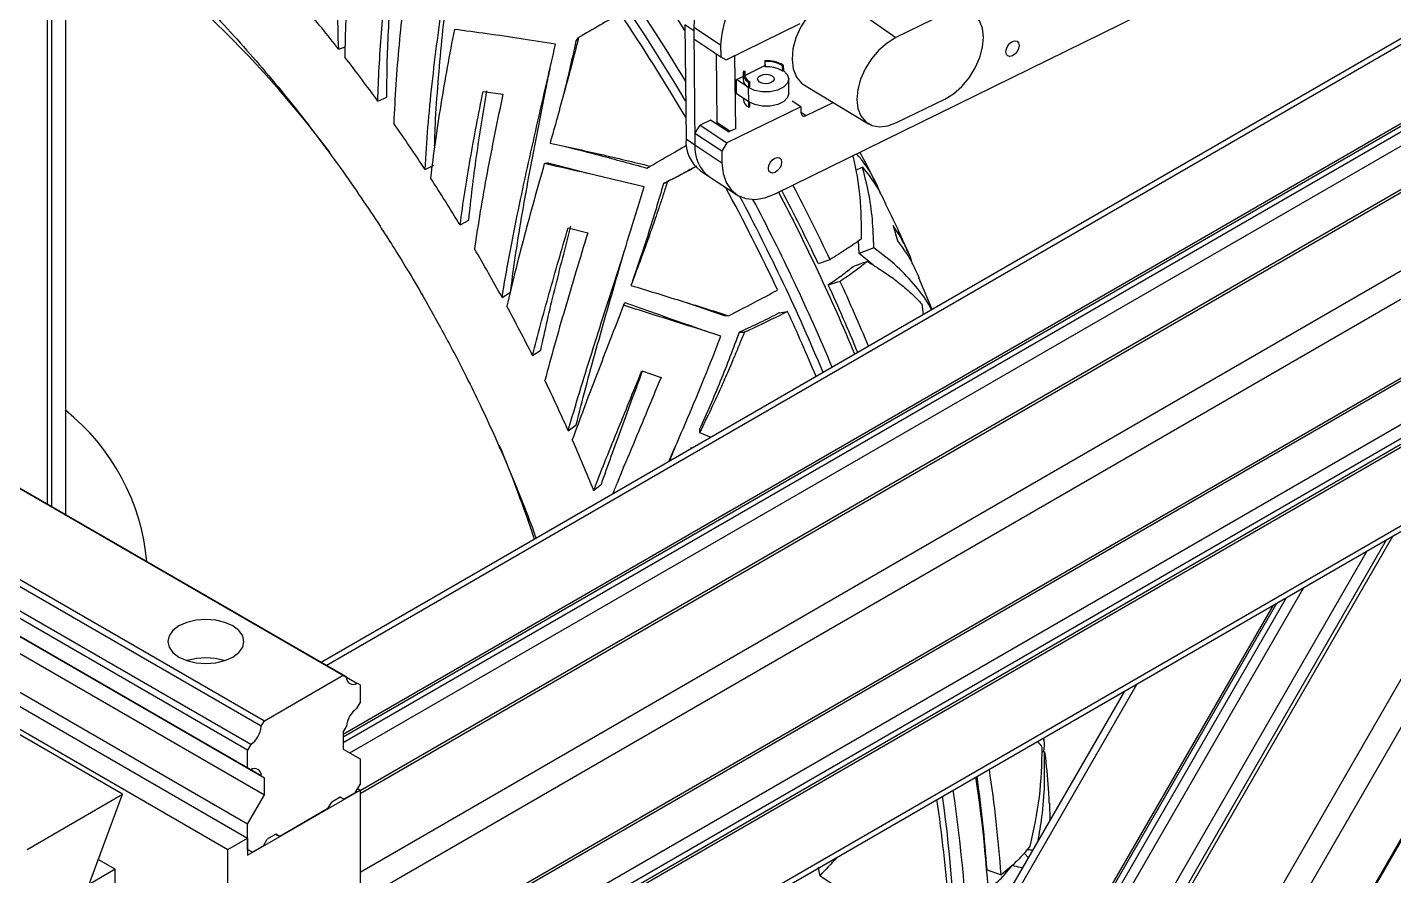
# Model space of a CAD drawing. Header units: millimetres. Extents: x 0 to 597, y 0 to 420.
# Drawn here: x 154.76 to 167.91, y 116.91 to 125.06 of the extents above; entities that cross this region are included whole.
import ezdxf

# ---------------------------------------------------------------- set-up
doc = ezdxf.new("R2010")
doc.units = ezdxf.units.MM

msp = doc.modelspace()

# ---------------------------------------------------------------- linework, layer by layer
at = {"color": 7, "linetype": 'Continuous', "lineweight": 25}
for p, q in [((215.457, 152.366), (157.582, 118.956)), ((157.796, 118.266), (216.196, 151.98)), ((157.796, 118.239), (216.196, 151.953)), ((157.796, 118.185), (216.243, 151.925)), ((157.86, 118.085), (216.243, 151.789)), ((157.958, 117.696), (216.771, 151.648)), ((157.958, 117.723), (216.724, 151.648)), ((156.026, 115.552), (217.544, 151.065)), ((156.002, 114.754), (217.52, 150.268)), ((156.026, 114.795), (217.544, 150.309)), ((155.957, 114.309), (217.402, 149.781)), ((156.002, 114.199), (217.52, 149.713)), ((156.002, 114.145), (217.52, 149.658)), ((156.026, 114.131), (217.544, 149.645)), ((156.026, 113.374), (217.544, 148.888)), ((155.991, 113.298), (217.509, 148.812)), ((155.672, 117.689), (132.238, 131.217)), ((155.122, 128.142), (155.122, 120.376)), ((154.988, 127.176), (154.988, 120.453)), ((161.954, 123.463), (166.525, 125.707)), ((157.796, 118.833), (146.654, 125.265)), ((146.786, 125.189), (157.928, 118.756)), ((161.169, 125.03), (161.083, 125.087)), ((161.083, 125.087), (161.095, 123.991)), ((161.481, 124.752), (162.192, 125.101)), ((163.576, 125.192), (163.114, 124.965)), ((161.428, 124.892), (161.169, 125.063)), ((161.169, 125.063), (161.17, 124.954)), ((161.169, 125.03), (161.181, 123.934)), ((161.17, 124.954), (161.429, 124.782)), ((145.895, 124.827), (157.037, 118.395)), ((157.752, 124.853), (157.813, 124.878)), ((161.386, 124.811), (161.393, 124.148)), ((161.428, 124.892), (161.429, 124.782)), ((157.006, 118.342), (145.864, 124.774)), ((161.429, 124.782), (161.481, 124.752)), ((161.562, 124.792), (161.57, 124.086)), ((161.662, 124.602), (161.855, 124.697)), ((161.855, 124.744), (161.855, 124.737)), ((161.855, 124.744), (161.855, 124.692)), ((161.855, 124.737), (161.856, 124.685)), ((161.855, 124.692), (161.856, 124.685)), ((162.021, 124.697), (162.031, 124.702)), ((162.021, 124.697), (162.022, 124.644)), ((162.031, 124.702), (162.032, 124.649)), ((156.874, 118.113), (145.732, 124.545)), ((156.905, 118.166), (145.763, 124.598)), ((161.58, 124.562), (161.644, 124.593)), ((161.582, 124.425), (161.58, 124.562)), ((161.697, 124.485), (161.58, 124.562)), ((161.644, 124.617), (161.644, 124.565)), ((161.661, 124.641), (161.648, 124.643)), ((161.661, 124.641), (161.662, 124.593)), ((161.696, 124.537), (161.706, 124.542)), ((161.706, 124.542), (161.707, 124.49)), ((162.022, 124.644), (162.032, 124.649)), ((162.086, 124.432), (162.084, 124.57)), ((159.142, 124.448), (159.332, 124.42)), ((161.698, 124.348), (161.582, 124.425)), ((161.696, 124.537), (161.697, 124.485)), ((161.697, 124.485), (161.707, 124.49)), ((161.698, 124.348), (161.697, 124.485)), ((162.234, 124.507), (162.851, 124.137)), ((145.732, 124.374), (156.874, 117.941)), ((145.763, 124.356), (156.905, 117.924)), ((157.006, 117.865), (145.864, 124.297)), ((145.895, 124.28), (157.037, 117.847)), ((158.128, 124.355), (158.216, 124.394)), ((162.2, 124.301), (161.489, 123.952)), ((161.646, 124.382), (161.646, 124.376)), ((161.699, 124.296), (161.698, 124.348)), ((161.699, 124.296), (161.709, 124.301)), ((161.709, 124.301), (161.708, 124.341)), ((162.2, 124.301), (162.118, 124.355)), ((162.2, 124.301), (162.201, 124.246)), ((162.252, 124.216), (162.51, 124.342)), ((163.122, 124.148), (163.585, 124.375)), ((161.332, 124.173), (161.23, 124.123)), ((161.505, 124.059), (161.332, 124.173)), ((161.332, 124.173), (161.383, 124.143)), ((161.393, 124.148), (161.394, 124.136)), ((145.895, 124.116), (157.037, 117.684)), ((161.18, 124.043), (161.23, 124.123)), ((161.439, 123.872), (161.18, 124.043)), ((161.18, 124.043), (161.181, 123.934)), ((161.23, 124.123), (161.489, 123.952)), ((161.383, 124.143), (161.508, 124.06)), ((161.505, 124.059), (161.566, 124.089)), ((161.095, 123.991), (161.181, 123.934)), ((161.181, 123.934), (161.44, 123.762)), ((161.489, 123.952), (161.439, 123.872)), ((145.614, 123.767), (156.874, 117.266)), ((156.874, 117.402), (145.732, 123.835)), ((161.439, 123.872), (161.44, 123.762)), ((162.695, 123.827), (162.705, 123.817)), ((145.426, 123.658), (156.686, 117.158)), ((158.583, 123.698), (158.668, 123.74)), ((160.718, 123.711), (160.751, 123.729)), ((161.235, 123.684), (161.321, 123.627)), ((161.321, 123.627), (161.58, 123.456)), ((162.793, 123.72), (162.726, 123.687)), ((158.921, 123.164), (159.004, 123.209)), ((159.96, 123.135), (160.149, 123.088)), ((163.089, 123.158), (163.129, 123.011)), ((162.763, 122.89), (162.755, 123.01)), ((162.369, 122.792), (162.481, 122.83)), ((162.903, 122.944), (162.763, 122.89)), ((162.892, 122.78), (162.763, 122.89)), ((162.463, 122.589), (162.577, 122.624)), ((163.465, 122.352), (163.336, 122.654)), ((159.324, 122.467), (159.405, 122.517)), ((161.101, 122.417), (161.462, 122.292)), ((161.993, 122.318), (162.072, 122.332)), ((163.365, 122.401), (163.376, 122.301)), ((161.462, 122.292), (161.505, 122.291)), ((161.33, 122.127), (161.276, 122.145)), ((159.618, 121.908), (159.697, 121.96)), ((160.67, 121.761), (160.855, 121.698)), ((156.002, 96.497), (170.511, 121.628)), ((156.026, 96.56), (170.468, 121.576)), ((159.961, 121.185), (160.038, 121.242)), ((161.226, 121.166), (161.335, 121.123)), ((156.026, 97.631), (169.541, 121.041)), ((161.145, 121.022), (161.138, 121.009)), ((160.206, 120.611), (160.281, 120.671)), ((155.957, 99.489), (167.898, 120.172)), ((155.957, 99.559), (167.837, 120.136)), ((155.957, 99.774), (167.65, 120.029)), ((155.957, 100.477), (167.042, 119.678)), ((155.957, 100.67), (166.875, 119.581)), ((155.957, 100.778), (166.781, 119.527)), ((155.957, 100.817), (166.748, 119.508)), ((157.037, 118.395), (157.796, 118.833)), ((157.826, 118.815), (157.796, 118.833)), ((157.958, 118.739), (157.928, 118.756)), ((165.315, 118.681), (155.957, 102.471)), ((157.958, 118.739), (157.958, 118.567)), ((157.928, 118.514), (157.958, 118.567)), ((157.006, 118.342), (157.037, 118.395)), ((157.796, 118.286), (157.826, 118.339)), ((157.796, 118.286), (157.796, 118.122)), ((164.54, 118.205), (164.537, 118.232)), ((156.905, 118.166), (156.874, 118.113)), ((156.874, 117.941), (156.874, 118.113)), ((157.796, 118.122), (157.958, 118.028)), ((164.544, 118.097), (164.518, 118.095)), ((164.544, 118.097), (164.556, 118.04)), ((157.958, 118.028), (157.958, 117.783)), ((156.874, 117.941), (156.905, 117.924)), ((157.006, 117.865), (157.037, 117.847)), ((157.037, 117.684), (157.037, 117.847)), ((156.874, 117.103), (157.958, 117.729)), ((157.911, 117.702), (157.803, 117.64)), ((157.911, 117.702), (157.958, 117.783)), ((157.935, 117.743), (157.958, 117.729)), ((157.958, 117.729), (157.958, 116.804)), ((154.753, 117.158), (155.672, 117.689)), ((155.271, 116.613), (155.672, 117.689)), ((156.874, 117.402), (157.037, 117.684)), ((157.649, 117.55), (157.685, 117.613)), ((157.767, 117.66), (157.685, 117.613)), ((157.767, 117.66), (157.803, 117.64)), ((157.803, 117.64), (157.767, 117.66)), ((164.592, 117.595), (164.591, 117.619)), ((164.593, 117.595), (164.593, 117.603)), ((164.593, 117.603), (164.598, 117.438)), ((157.649, 117.55), (157.184, 117.282)), ((156.874, 117.158), (156.874, 117.402)), ((156.686, 117.158), (156.874, 117.266)), ((156.874, 117.266), (156.874, 117.103)), ((157.029, 117.193), (156.921, 117.13)), ((157.029, 117.193), (157.065, 117.255)), ((157.148, 117.303), (157.065, 117.255)), ((157.148, 117.303), (157.184, 117.282)), ((157.184, 117.282), (157.148, 117.303)), ((155.601, 116.967), (155.438, 117.061)), ((156.686, 116.069), (156.686, 117.158)), ((156.874, 117.158), (156.921, 117.13)), ((156.921, 117.13), (156.874, 117.158)), ((164.39, 117.078), (164.348, 117.122)), ((155.601, 116.967), (155.349, 116.821)), ((155.601, 115.443), (155.601, 116.967)), ((163.992, 116.96), (164.128, 116.914))]:
    msp.add_line(p, q, dxfattribs=at)
at = {"color": 8, "linetype": 'Continuous', "lineweight": 25}
for p, q in [((157.631, 118.928), (215.54, 152.358)), ((157.958, 116.94), (217.426, 151.27)), ((154.949, 120.476), (154.949, 129.635)), ((162.529, 125.377), (163.114, 124.965)), ((161.518, 124.065), (161.393, 124.148)), ((162.201, 124.25), (162.252, 124.216)), ((155.957, 97.976), (169.208, 120.928)), ((155.957, 102.33), (165.437, 118.751))]:
    msp.add_line(p, q, dxfattribs=at)
at = {"color": 7, "linetype": 'Continuous', "lineweight": 25, "flags": 128}
for points in [[(162.395, 125.311), (162.339, 125.26), (162.263, 125.17), (162.2, 125.07), (162.153, 124.964), (162.124, 124.857), (162.115, 124.756), (162.126, 124.664), (162.157, 124.586), (162.206, 124.527), (162.234, 124.507)], [(163.585, 124.375), (163.669, 124.426), (163.748, 124.496), (163.82, 124.58), (163.879, 124.674), (163.923, 124.773), (163.95, 124.873), (163.959, 124.969), (163.948, 125.055), (163.919, 125.128), (163.873, 125.183), (163.813, 125.218), (163.74, 125.232), (163.66, 125.223), (163.576, 125.192)], [(163.114, 124.965), (163.03, 124.913), (162.95, 124.844), (162.879, 124.76), (162.819, 124.666), (162.775, 124.566), (162.748, 124.466), (162.74, 124.371), (162.75, 124.284), (162.779, 124.212), (162.825, 124.156), (162.886, 124.121), (162.958, 124.108), (163.038, 124.117), (163.122, 124.148)], [(164.3, 124.89), (164.296, 124.862), (164.282, 124.833), (164.262, 124.808), (164.238, 124.791), (164.213, 124.784), (164.192, 124.789), (164.178, 124.804), (164.173, 124.828), (164.178, 124.857), (164.191, 124.886), (164.212, 124.911), (164.236, 124.928), (164.26, 124.934), (164.281, 124.93), (164.295, 124.914), (164.3, 124.89)], [(162.032, 124.649), (162.07, 124.612), (162.084, 124.57), (162.071, 124.527), (162.034, 124.489), (161.975, 124.46), (161.904, 124.444), (161.827, 124.444), (161.755, 124.458), (161.697, 124.485)], [(161.812, 124.601), (161.84, 124.61), (161.871, 124.613), (161.901, 124.608), (161.925, 124.597), (161.94, 124.582), (161.944, 124.564), (161.935, 124.547), (161.916, 124.533), (161.889, 124.524), (161.858, 124.522), (161.828, 124.526), (161.803, 124.537), (161.788, 124.553), (161.784, 124.57), (161.793, 124.587), (161.812, 124.601)], [(162.086, 124.432), (162.073, 124.39), (162.035, 124.352), (161.977, 124.323), (161.905, 124.307), (161.829, 124.306), (161.757, 124.321), (161.698, 124.348)], [(159.731, 123.754), (159.743, 123.757), (159.754, 123.761)], [(161.44, 123.762), (161.451, 123.66), (161.481, 123.571), (161.529, 123.5), (161.593, 123.448), (161.671, 123.417), (161.759, 123.41), (161.855, 123.425), (161.954, 123.463)], [(162.015, 123.769), (162.01, 123.74), (161.997, 123.711), (161.976, 123.686), (161.952, 123.669), (161.928, 123.662), (161.907, 123.667), (161.893, 123.682), (161.888, 123.706), (161.892, 123.735), (161.906, 123.764), (161.926, 123.789), (161.951, 123.806), (161.975, 123.813), (161.996, 123.808), (162.01, 123.792), (162.015, 123.769)], [(160.878, 123.561), (160.897, 123.57), (160.916, 123.579)], [(160.493, 122.392), (160.501, 122.403), (160.508, 122.414)], [(161.225, 121.198), (161.225, 121.182), (161.226, 121.166)], [(156.733, 119.008), (156.791, 119.052), (156.828, 119.103), (156.84, 119.158), (156.828, 119.213), (156.791, 119.264), (156.733, 119.308), (156.657, 119.341), (156.568, 119.362), (156.473, 119.37), (156.379, 119.362), (156.29, 119.341), (156.214, 119.308), (156.156, 119.264), (156.119, 119.213), (156.107, 119.158), (156.119, 119.103), (156.156, 119.052), (156.214, 119.008), (156.29, 118.975), (156.379, 118.953), (156.473, 118.946), (156.568, 118.953), (156.657, 118.975), (156.733, 119.008)], [(162.367, 116.987), (162.374, 116.946), (162.382, 116.905)]]:
    msp.add_lwpolyline(points, dxfattribs=at)
at = {"color": 7, "linetype": 'Continuous', "lineweight": 25}
for centre, radius, start, end in [((145.487, 115.146), 18.467, 32.3717, 48.6029), ((145.305, 114.991), 18.356, 30.6825, 48.864), ((145.193, 114.946), 18.572, 31.1415, 48.5803), ((149.387, 117.673), 10.336, 36.8087, 56.2979), ((162.118, 125.023), 0.95, 118.0657, 177.5683), ((162.377, 124.852), 0.95, 118.0661, 177.5683), ((144.675, 114.603), 16.615, 38.0922, 39.8984), ((143.585, 113.832), 20.347, 30.6322, 33.96), ((144.312, 114.319), 17.077, 35.9951, 37.7696), ((161.873, 124.433), 0.311, 59.4599, 93.3806), ((161.872, 124.444), 0.293, 59.4639, 93.3768), ((161.873, 124.392), 0.293, 59.4635, 93.3731), ((161.741, 124.571), 0.0975, 183.9181, 242.5885), ((161.736, 124.619), 0.0911, 164.7317, 243.9285), ((161.744, 124.619), 0.0856, 164.7179, 243.9356), ((161.743, 124.382), 0.0972, 183.8351, 242.6715), ((162.234, 124.243), 0.0328, 174.8945, 304.7062), ((143.935, 114.048), 17.541, 33.3777, 35.1203), ((161.45, 123.968), 0.356, 176.2554, 232.8294), ((161.536, 123.91), 0.356, 176.2539, 232.8318), ((143.731, 113.914), 17.784, 31.3381, 33.0638), ((143.626, 113.848), 20.304, 25.3421, 28.4676), ((144.355, 114.263), 19.93, 25.3373, 27.5945), ((144.207, 114.177), 20.219, 25.3371, 27.6062), ((144.18, 114.147), 19.754, 22.6217, 28.0553), ((144.01, 114.048), 20.049, 22.7316, 27.8335), ((144.235, 114.178), 20.041, 22.7312, 27.6536), ((143.681, 113.884), 17.843, 28.7532, 30.4756), ((144.778, 114.46), 19.464, 22.5953, 24.6865), ((144.653, 114.384), 19.727, 22.7026, 24.6877), ((143.766, 113.931), 17.746, 26.7117, 28.4405), ((144.148, 114.093), 19.727, 22.7026, 24.6877), ((144.04, 114.065), 17.441, 24.0956, 25.8443), ((153.811, 119.737), 2.103, 5.1012, 51.4461), ((148.21, 116.378), 12.03, 18.2296, 22.8337), ((144.407, 114.227), 17.04, 22.0006, 23.7772), ((156.473, 118.396), 0.604, 72.8664, 107.1336), ((157.891, 118.81), 0.0648, 175.3529, 304.6309), ((158.065, 118.318), 0.24, 124.9988, 175.0031), ((156.767, 118.362), 0.24, 304.9998, 355.0002), ((156.942, 117.87), 0.0648, 355.3592, 124.63), ((150.964, 115.892), 13.069, 2.3992, 8.6362), ((150.842, 116.005), 13.185, 4.1553, 8.0932), ((150.652, 115.931), 13.511, 4.1726, 8.508), ((150.888, 115.783), 12.925, 1.2884, 8.6575), ((150.147, 115.639), 13.511, 4.1726, 8.508), ((151.208, 115.878), 12.484, 359.9586, 8.2494)]:
    msp.add_arc(centre, radius, start, end, dxfattribs=at)
for points, knots in [([(157.752, 124.853), (157.747, 124.992), (157.739, 125.269), (157.743, 125.692), (157.759, 126.114), (157.784, 126.532), (157.818, 126.948), (157.844, 127.217), (157.857, 127.354)], [0, 0, 0, 0, 0.1660405, 0.3330572, 0.4991845, 0.6633019, 0.8289958, 1, 1, 1, 1]), ([(155.122, 126.468), (155.18, 126.425), (155.325, 126.316), (155.558, 126.127), (155.819, 125.902), (156.078, 125.665), (156.335, 125.415), (156.588, 125.154), (156.836, 124.882), (157.079, 124.601), (157.316, 124.312), (157.545, 124.017), (157.763, 123.721), (157.964, 123.433), (158.133, 123.179), (158.279, 122.95), (158.418, 122.725), (158.513, 122.564), (158.564, 122.476)], [0, 0, 0, 0, 0.04561, 0.114877, 0.184231, 0.253649, 0.323098, 0.392531, 0.461888, 0.531076, 0.599941, 0.668207, 0.735287, 0.799666, 0.858205, 0.899688, 0.94565, 1, 1, 1, 1]), ([(157.912, 126.237), (157.899, 126.115), (157.872, 125.871), (157.841, 125.5), (157.818, 125.135), (157.813, 124.895), (157.81, 124.778)], [0, 0, 0, 0, 0.250638, 0.500164, 0.755313, 1, 1, 1, 1]), ([(158.583, 123.698), (158.591, 123.833), (158.608, 124.103), (158.65, 124.518), (158.7, 124.936), (158.758, 125.353), (158.822, 125.772), (158.865, 126.046), (158.888, 126.185)], [0, 0, 0, 0, 0.166038, 0.333059, 0.499181, 0.663302, 0.828994, 1, 1, 1, 1]), ([(158.675, 123.923), (158.677, 123.993), (158.684, 124.194), (158.708, 124.534), (158.744, 124.936), (158.788, 125.338), (158.837, 125.741), (158.87, 126.005), (158.887, 126.139)], [0, 0, 0, 0, 0.096205, 0.277623, 0.457911, 0.635797, 0.815155, 1, 1, 1, 1]), ([(158.128, 124.355), (158.132, 124.463), (158.14, 124.679), (158.163, 125.009), (158.193, 125.342), (158.218, 125.565), (158.23, 125.676)], [0, 0, 0, 0, 0.249914, 0.499815, 0.749981, 1, 1, 1, 1]), ([(158.216, 124.394), (158.216, 124.498), (158.217, 124.706), (158.23, 125.025), (158.249, 125.345), (158.267, 125.559), (158.276, 125.666)], [0, 0, 0, 0, 0.249999, 0.499999, 0.750182, 1, 1, 1, 1]), ([(158.42, 125.667), (158.403, 125.535), (158.371, 125.278), (158.331, 124.893), (158.299, 124.513), (158.288, 124.264), (158.282, 124.139)], [0, 0, 0, 0, 0.255318, 0.500297, 0.750155, 1, 1, 1, 1]), ([(160.461, 125.198), (160.397, 125.16), (160.267, 125.085), (160.129, 125.005), (160.061, 124.966)], [0, 0, 0, 0, 0.500387, 1, 1, 1, 1]), ([(158.865, 125.044), (158.842, 124.923), (158.796, 124.681), (158.733, 124.318), (158.678, 123.961), (158.649, 123.73), (158.636, 123.617)], [0, 0, 0, 0, 0.250634, 0.500174, 0.755309, 1, 1, 1, 1]), ([(159.839, 124.902), (159.728, 124.92), (159.509, 124.956), (159.183, 125.002), (158.97, 125.03), (158.865, 125.044)], [0, 0, 0, 0, 0.339379, 0.672331, 1, 1, 1, 1]), ([(160.061, 124.966), (160.051, 124.926), (160.031, 124.849), (160.003, 124.738), (159.976, 124.637), (159.951, 124.546), (159.911, 124.399), (159.857, 124.201), (159.809, 124.031), (159.786, 123.951)], [0, 0, 0, 0, 0.120104, 0.230138, 0.330177, 0.420248, 0.500397, 0.764732, 1, 1, 1, 1]), ([(160.034, 124.928), (160.039, 124.935), (160.048, 124.947), (160.056, 124.959), (160.061, 124.966)], [0, 0, 0, 0, 0.4999856, 1, 1, 1, 1]), ([(159.324, 122.467), (159.346, 122.596), (159.39, 122.854), (159.47, 123.256), (159.556, 123.662), (159.649, 124.072), (159.744, 124.487), (159.807, 124.762), (159.839, 124.902)], [0, 0, 0, 0, 0.166042, 0.333058, 0.499182, 0.663302, 0.828995, 1, 1, 1, 1]), ([(160.034, 124.928), (159.999, 124.767), (159.961, 124.598), (159.918, 124.425), (159.916, 124.416)], [0, 0, 0, 0, 0.948394, 1, 1, 1, 1]), ([(159.786, 124.667), (159.787, 124.674), (159.79, 124.688), (159.794, 124.703), (159.795, 124.71)], [0, 0, 0, 0, 0.499842, 1, 1, 1, 1]), ([(159.408, 122.54), (159.424, 122.657), (159.457, 122.901), (159.52, 123.282), (159.591, 123.676), (159.668, 124.072), (159.734, 124.403), (159.773, 124.6), (159.786, 124.666)], [0, 0, 0, 0, 0.173087, 0.358386, 0.542526, 0.724212, 0.907409, 1, 1, 1, 1]), ([(158.921, 123.164), (158.935, 123.268), (158.964, 123.475), (159.018, 123.796), (159.077, 124.12), (159.12, 124.339), (159.142, 124.448)], [0, 0, 0, 0, 0.2499171, 0.4998135, 0.7499809, 1, 1, 1, 1]), ([(159.004, 123.209), (159.015, 123.31), (159.036, 123.511), (159.078, 123.821), (159.125, 124.135), (159.16, 124.346), (159.178, 124.452)], [0, 0, 0, 0, 0.2500047, 0.4999963, 0.7501753, 1, 1, 1, 1]), ([(159.332, 124.42), (159.305, 124.29), (159.252, 124.037), (159.179, 123.661), (159.112, 123.293), (159.077, 123.053), (159.059, 122.934)], [0, 0, 0, 0, 0.2553142, 0.5002972, 0.7501592, 1, 1, 1, 1]), ([(159.786, 123.951), (159.948, 123.916), (160.271, 123.845), (160.591, 123.768), (160.751, 123.729)], [0, 0, 0, 0, 0.4995767, 1, 1, 1, 1]), ([(159.918, 123.921), (160.033, 123.893), (160.301, 123.825), (160.567, 123.752), (160.718, 123.711)], [0, 0, 0, 0, 0.4278809, 1, 1, 1, 1]), ([(160.751, 123.729), (160.83, 123.775), (160.951, 123.844), (161.064, 123.91), (161.103, 123.932)], [0, 0, 0, 0, 0.657673, 1, 1, 1, 1]), ([(159.731, 123.754), (159.698, 123.636), (159.631, 123.4), (159.536, 123.05), (159.447, 122.708), (159.396, 122.489), (159.37, 122.382)], [0, 0, 0, 0, 0.250641, 0.500171, 0.755311, 1, 1, 1, 1]), ([(160.692, 123.53), (160.584, 123.556), (160.369, 123.608), (160.047, 123.682), (159.836, 123.73), (159.731, 123.754)], [0, 0, 0, 0, 0.3393779, 0.6723316, 1, 1, 1, 1]), ([(160.148, 123.658), (160.116, 123.667), (159.985, 123.701), (159.854, 123.735), (159.754, 123.761)], [0, 0, 0, 0, 0.237393, 1, 1, 1, 1]), ([(162.705, 123.817), (162.73, 123.692), (162.78, 123.441), (162.78, 123.165), (162.78, 123.027)], [0, 0, 0, 0, 0.499576, 1, 1, 1, 1]), ([(162.97, 123.456), (162.961, 123.478), (162.921, 123.585), (162.845, 123.717), (162.762, 123.819), (162.738, 123.848)], [0, 0, 0, 0, 0.158134, 0.763481, 1, 1, 1, 1]), ([(162.945, 123.513), (162.92, 123.568), (162.865, 123.686), (162.803, 123.801), (162.769, 123.863)], [0, 0, 0, 0, 0.463568, 1, 1, 1, 1]), ([(161.198, 123.729), (161.157, 123.707), (161.054, 123.651), (160.944, 123.595), (160.878, 123.561)], [0, 0, 0, 0, 0.40499, 1, 1, 1, 1]), ([(161.199, 123.728), (161.175, 123.715), (161.084, 123.666), (160.987, 123.616), (160.916, 123.579)], [0, 0, 0, 0, 0.270422, 1, 1, 1, 1]), ([(162.903, 122.944), (162.9, 123.037), (162.893, 123.219), (162.856, 123.478), (162.814, 123.64), (162.793, 123.72)], [0, 0, 0, 0, 0.3393795, 0.6723308, 1, 1, 1, 1]), ([(162.793, 123.72), (162.841, 123.659), (162.93, 123.547), (162.989, 123.424), (163.016, 123.368)], [0, 0, 0, 0, 0.54187, 1, 1, 1, 1]), ([(159.961, 121.185), (159.996, 121.306), (160.067, 121.548), (160.186, 121.929), (160.31, 122.318), (160.438, 122.714), (160.567, 123.119), (160.65, 123.391), (160.692, 123.53)], [0, 0, 0, 0, 0.166042, 0.333057, 0.499185, 0.663303, 0.828995, 1, 1, 1, 1]), ([(160.916, 123.579), (160.904, 123.54), (160.879, 123.463), (160.842, 123.353), (160.808, 123.253), (160.777, 123.163), (160.726, 123.018), (160.656, 122.825), (160.594, 122.66), (160.565, 122.582)], [0, 0, 0, 0, 0.120104, 0.230138, 0.330175, 0.420241, 0.500405, 0.764726, 1, 1, 1, 1]), ([(160.878, 123.561), (160.831, 123.4), (160.738, 123.088), (160.632, 122.777), (160.581, 122.626)], [0, 0, 0, 0, 0.515121, 1, 1, 1, 1]), ([(163.233, 122.895), (163.211, 122.948), (163.144, 123.107), (163.066, 123.263), (163.014, 123.367)], [0, 0, 0, 0, 0.334348, 1, 1, 1, 1]), ([(159.618, 121.908), (159.643, 122.005), (159.693, 122.201), (159.778, 122.506), (159.867, 122.818), (159.929, 123.029), (159.96, 123.135)], [0, 0, 0, 0, 0.249924, 0.499819, 0.749991, 1, 1, 1, 1]), ([(159.697, 121.96), (159.718, 122.056), (159.759, 122.246), (159.831, 122.543), (159.907, 122.845), (159.961, 123.05), (159.987, 123.152)], [0, 0, 0, 0, 0.250009, 0.499997, 0.750184, 1, 1, 1, 1]), ([(163.277, 122.785), (163.274, 122.793), (163.255, 122.863), (163.196, 122.989), (163.125, 123.102), (163.089, 123.158)], [0, 0, 0, 0, 0.0597, 0.529988, 1, 1, 1, 1]), ([(160.149, 123.088), (160.111, 122.963), (160.036, 122.717), (159.929, 122.356), (159.827, 122.006), (159.767, 121.781), (159.736, 121.668)], [0, 0, 0, 0, 0.255319, 0.500297, 0.750156, 1, 1, 1, 1]), ([(162.78, 123.027), (162.737, 122.997), (162.65, 122.936), (162.537, 122.865), (162.481, 122.83)], [0, 0, 0, 0, 0.4982493, 1, 1, 1, 1]), ([(163.129, 123.011), (163.177, 122.947), (163.261, 122.834), (163.314, 122.709), (163.338, 122.655)], [0, 0, 0, 0, 0.562161, 1, 1, 1, 1]), ([(160.038, 121.242), (160.068, 121.36), (160.128, 121.597), (160.23, 121.967), (160.337, 122.345), (160.429, 122.661), (160.483, 122.85), (160.5, 122.91)], [0, 0, 0, 0, 0.224439, 0.450131, 0.674397, 0.895682, 1, 1, 1, 1]), ([(163.456, 122.347), (163.452, 122.355), (163.416, 122.435), (163.309, 122.574), (163.135, 122.767), (162.981, 122.885), (162.903, 122.944)], [0, 0, 0, 0, 0.0380662, 0.3532903, 0.6715373, 1, 1, 1, 1]), ([(162.463, 122.589), (162.508, 122.619), (162.598, 122.68), (162.668, 122.737), (162.704, 122.765)], [0, 0, 0, 0, 0.49999, 1, 1, 1, 1]), ([(162.577, 122.624), (162.626, 122.656), (162.723, 122.721), (162.799, 122.783), (162.837, 122.813)], [0, 0, 0, 0, 0.500352, 1, 1, 1, 1]), ([(162.704, 122.765), (162.726, 122.773), (162.77, 122.789), (162.815, 122.805), (162.837, 122.813)], [0, 0, 0, 0, 0.500005, 1, 1, 1, 1]), ([(162.837, 122.813), (162.863, 122.798), (162.912, 122.769), (162.98, 122.725), (163.038, 122.686), (163.089, 122.649), (163.167, 122.59), (163.263, 122.509), (163.333, 122.435), (163.365, 122.401)], [0, 0, 0, 0, 0.120098, 0.230138, 0.330167, 0.420243, 0.500402, 0.764719, 1, 1, 1, 1]), ([(160.565, 122.582), (160.724, 122.534), (161.04, 122.436), (161.35, 122.339), (161.505, 122.291)], [0, 0, 0, 0, 0.499576, 1, 1, 1, 1]), ([(158.564, 122.476), (158.633, 122.353), (158.731, 122.18), (158.87, 121.921), (158.985, 121.696), (159.118, 121.426), (159.25, 121.14), (159.382, 120.839), (159.51, 120.527), (159.6, 120.296), (159.644, 120.17), (159.651, 120.15)], [0, 0, 0, 0, 0.162638, 0.229376, 0.340018, 0.454951, 0.578218, 0.706784, 0.839388, 0.975039, 1, 1, 1, 1]), ([(161.505, 122.291), (161.586, 122.332), (161.749, 122.416), (161.9, 122.497), (161.976, 122.538)], [0, 0, 0, 0, 0.4982493, 1, 1, 1, 1]), ([(160.493, 122.392), (160.449, 122.279), (160.363, 122.052), (160.234, 121.721), (160.111, 121.4), (160.037, 121.197), (160, 121.098)], [0, 0, 0, 0, 0.250636, 0.500173, 0.755307, 1, 1, 1, 1]), ([(161.431, 122.095), (161.326, 122.128), (161.118, 122.194), (160.804, 122.293), (160.596, 122.359), (160.493, 122.392)], [0, 0, 0, 0, 0.3393795, 0.6723308, 1, 1, 1, 1]), ([(161.276, 122.145), (161.217, 122.166), (161.06, 122.221), (160.803, 122.31), (160.606, 122.379), (160.508, 122.414)], [0, 0, 0, 0, 0.233244, 0.619507, 1, 1, 1, 1]), ([(161.993, 122.318), (161.932, 122.286), (161.809, 122.224), (161.675, 122.163), (161.608, 122.132)], [0, 0, 0, 0, 0.49999, 1, 1, 1, 1]), ([(162.072, 122.332), (162.005, 122.298), (161.872, 122.231), (161.728, 122.164), (161.656, 122.131)], [0, 0, 0, 0, 0.500383, 1, 1, 1, 1]), ([(160.929, 120.888), (160.935, 120.903), (160.995, 121.037), (161.111, 121.305), (161.274, 121.693), (161.378, 121.96), (161.431, 122.095)], [0, 0, 0, 0, 0.0380662, 0.3532903, 0.6715373, 1, 1, 1, 1]), ([(161.608, 122.132), (161.548, 121.974), (161.429, 121.658), (161.293, 121.351), (161.225, 121.198)], [0, 0, 0, 0, 0.4999787, 1, 1, 1, 1]), ([(161.656, 122.131), (161.64, 122.092), (161.61, 122.017), (161.565, 121.909), (161.524, 121.811), (161.485, 121.724), (161.423, 121.583), (161.338, 121.397), (161.262, 121.24), (161.226, 121.166)], [0, 0, 0, 0, 0.120098, 0.230138, 0.330167, 0.420242, 0.500401, 0.764727, 1, 1, 1, 1]), ([(161.608, 122.132), (161.616, 122.132), (161.632, 122.132), (161.648, 122.132), (161.656, 122.131)], [0, 0, 0, 0, 0.500038, 1, 1, 1, 1]), ([(160.206, 120.611), (160.241, 120.701), (160.312, 120.882), (160.428, 121.167), (160.547, 121.459), (160.629, 121.661), (160.67, 121.761)], [0, 0, 0, 0, 0.249917, 0.499821, 0.749986, 1, 1, 1, 1]), ([(160.281, 120.671), (160.312, 120.76), (160.374, 120.937), (160.475, 121.215), (160.576, 121.488), (160.645, 121.673), (160.676, 121.759)], [0, 0, 0, 0, 0.257479, 0.514971, 0.772639, 1, 1, 1, 1]), ([(160.855, 121.698), (160.805, 121.579), (160.708, 121.344), (160.566, 121.005), (160.459, 120.75), (160.402, 120.61), (160.388, 120.576)], [0, 0, 0, 0, 0.30623, 0.600061, 0.89974, 1, 1, 1, 1]), ([(160.854, 121.698), (160.85, 121.688), (160.844, 121.674), (160.838, 121.659), (160.836, 121.654)], [0, 0, 0, 0, 0.690722, 1, 1, 1, 1]), ([(160.936, 120.892), (160.947, 120.919), (160.967, 120.968), (160.987, 121.02), (160.997, 121.043)], [0, 0, 0, 0, 0.545874, 1, 1, 1, 1]), ([(164.535, 118.096), (164.543, 118.134), (164.553, 118.179), (164.537, 118.223), (164.535, 118.23)], [0, 0, 0, 0, 0.83681, 1, 1, 1, 1]), ([(164.521, 118.14), (164.517, 117.981), (164.508, 117.662), (164.439, 117.346), (164.405, 117.188)], [0, 0, 0, 0, 0.4995767, 1, 1, 1, 1]), ([(164.476, 118.196), (164.477, 118.196), (164.497, 118.177), (164.509, 118.158), (164.521, 118.14)], [0, 0, 0, 0, 0.031038, 1, 1, 1, 1]), ([(164.483, 117.238), (164.496, 117.314), (164.529, 117.496), (164.55, 117.783), (164.546, 117.993), (164.544, 118.097)], [0, 0, 0, 0, 0.2665637, 0.6362169, 1, 1, 1, 1]), ([(164.591, 117.619), (164.59, 117.646), (164.584, 117.785), (164.569, 117.927), (164.557, 118.04)], [0, 0, 0, 0, 0.1978983, 1, 1, 1, 1]), ([(164.405, 117.188), (164.367, 117.14), (164.289, 117.045), (164.182, 116.958), (164.128, 116.914)], [0, 0, 0, 0, 0.498249, 1, 1, 1, 1]), ([(162.551, 117.085), (162.55, 117.083), (162.494, 117.02), (162.437, 116.962), (162.382, 116.905)], [0, 0, 0, 0, 0.031076, 1, 1, 1, 1]), ([(164.431, 117.149), (164.416, 117.151), (164.399, 117.153), (164.381, 117.156), (164.378, 117.156)], [0, 0, 0, 0, 0.82727, 1, 1, 1, 1]), ([(164.004, 116.769), (164.048, 116.806), (164.135, 116.88), (164.201, 116.962), (164.234, 117.003)], [0, 0, 0, 0, 0.4999919, 1, 1, 1, 1]), ([(164.234, 117.003), (164.26, 116.998), (164.293, 116.991), (164.327, 116.984), (164.335, 116.982)], [0, 0, 0, 0, 0.766944, 1, 1, 1, 1]), ([(162.382, 116.905), (162.51, 116.823), (162.768, 116.658), (163.009, 116.52), (163.13, 116.451)], [0, 0, 0, 0, 0.4995767, 1, 1, 1, 1])]:
    msp.add_open_spline(points, degree=3, knots=knots, dxfattribs=at)

doc.saveas('drawing.dxf')
